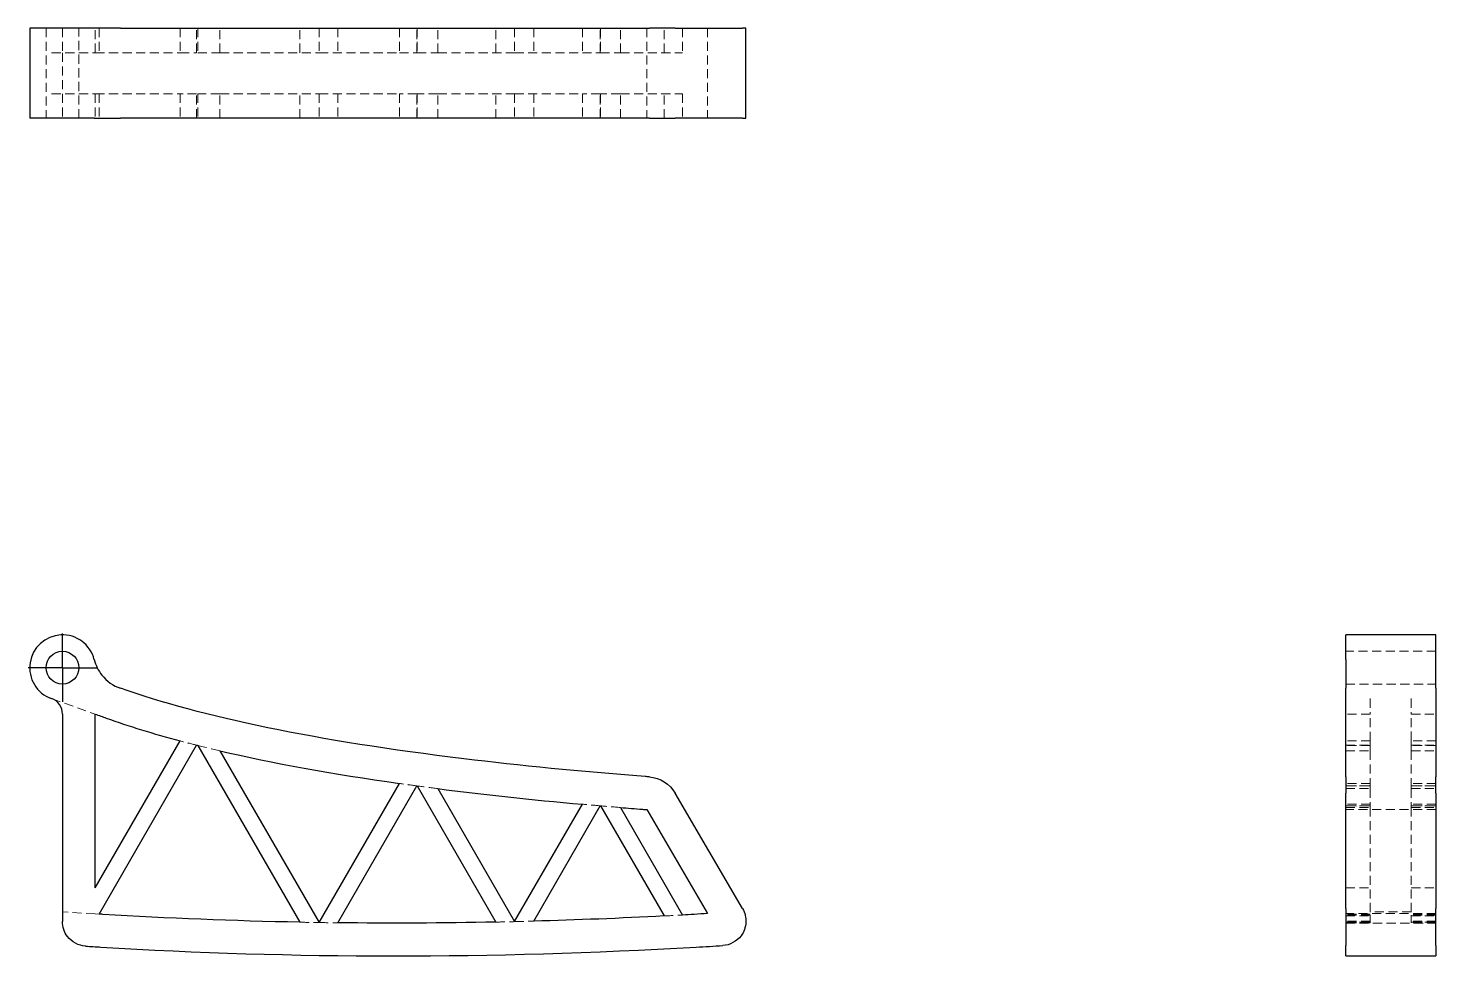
# Model space of a CAD drawing. Header units: millimetres. Extents: x 33 to 229, y 34 to 164.
import ezdxf

# ---------------------------------------------------------------- set-up
doc = ezdxf.new("R2010")
doc.units = ezdxf.units.MM
doc.linetypes.add('HIDDEN', pattern=[1.905, 1.27, -0.635])
doc.layers.add('10', color=7, linetype='Continuous')

# ---------------------------------------------------------------- blocks, each defined once
blk = doc.blocks.new('SW_CENTERMARKSYMBOL_0')
at = {"layer": '10', "color": 0}
for p, q in [((0, 2.5), (0, 4.79)), ((0, 0), (0, 2.5)), ((-2.5, 0), (-4.79, 0)), ((0, 0), (-2.5, 0)), ((0, 0), (0, -2.5)), ((0, 0), (2.5, 0)), ((2.5, 0), (4.79, 0)), ((0, -2.5), (0, -4.79))]:
    blk.add_line(p, q, dxfattribs=at)

msp = doc.modelspace()

# ---------------------------------------------------------------- linework, layer by layer
at = {"color": 7, "linetype": 'Continuous', "lineweight": 25}
for p, q in [((33, 164.29), (33, 151.71)), ((42.02, 164.29), (33, 164.29)), ((123.11, 164.29), (132.52, 164.29)), ((132.99, 151.71), (132.99, 164.29)), ((42.02, 151.71), (33, 151.71)), ((132.52, 151.71), (123.11, 151.71)), ((229.29, 79.61), (216.71, 79.61)), ((216.71, 76.15), (216.71, 79.61)), ((229.29, 76.15), (229.29, 79.61)), ((37.58, 68.56), (37.58, 39.58)), ((42.16, 44.28), (42.16, 68.54)), ((42.16, 44.28), (54.01, 64.81)), ((42.69, 40.63), (56.31, 64.22)), ((56.48, 64.17), (70.73, 39.5)), ((59.56, 63.43), (73.4, 39.45)), ((73.4, 39.45), (84.61, 58.87)), ((76.02, 39.42), (87.06, 58.53)), ((87.06, 58.53), (87.1, 58.53)), ((87.1, 58.53), (98.08, 39.52)), ((89.96, 58.15), (100.69, 39.58)), ((132.52, 41.4), (123.11, 57.53)), ((216.71, 41.4), (216.71, 57.53)), ((229.29, 57.53), (229.29, 41.4)), ((100.69, 39.58), (110.15, 55.97)), ((103.37, 39.65), (112.66, 55.75)), ((112.66, 55.75), (112.68, 55.75)), ((112.68, 55.75), (121.57, 40.37)), ((115.46, 55.52), (124.13, 40.5)), ((119.15, 55.22), (127.63, 40.7)), ((216.71, 34.8), (229.29, 34.8))]:
    msp.add_line(p, q, dxfattribs=at)
at = {"color": 7, "linetype": 'HIDDEN', "lineweight": 18}
for p, q in [((35.29, 164.29), (35.29, 151.71)), ((37.58, 164.29), (37.58, 160.86)), ((39.87, 151.71), (39.87, 164.29)), ((42.16, 160.86), (42.16, 164.29)), ((42.69, 164.29), (42.69, 160.86)), ((54.01, 164.29), (54.01, 160.86)), ((56.31, 160.86), (56.31, 164.29)), ((56.48, 164.29), (56.48, 160.86)), ((59.56, 160.86), (59.56, 164.29)), ((70.73, 160.86), (70.73, 164.29)), ((73.4, 164.29), (73.4, 160.86)), ((76.02, 164.29), (76.02, 160.86)), ((84.61, 164.29), (84.61, 160.86)), ((87.06, 160.86), (87.06, 164.29)), ((87.1, 164.29), (87.1, 160.86)), ((89.96, 160.86), (89.96, 164.29)), ((98.08, 160.86), (98.08, 164.29)), ((100.69, 164.29), (100.69, 160.86)), ((103.37, 164.29), (103.37, 160.86)), ((110.15, 164.29), (110.15, 160.86)), ((112.66, 160.86), (112.66, 164.29)), ((112.68, 164.29), (112.68, 160.86)), ((115.46, 160.86), (115.46, 164.29)), ((119.15, 164.29), (119.15, 151.71)), ((121.57, 160.86), (121.57, 164.29)), ((124.13, 164.29), (124.13, 160.86)), ((127.63, 164.29), (127.63, 151.71)), ((36.07, 160.86), (42.16, 160.86)), ((37.58, 160.86), (37.58, 155.14)), ((42.16, 160.86), (54.01, 160.86)), ((59.56, 160.86), (73.4, 160.86)), ((73.4, 160.86), (84.61, 160.86)), ((89.96, 160.86), (100.69, 160.86)), ((100.69, 160.86), (110.15, 160.86)), ((115.46, 160.86), (124.13, 160.86)), ((36.07, 155.14), (42.16, 155.14)), ((37.58, 155.14), (37.58, 151.71)), ((42.16, 155.14), (42.16, 151.71)), ((42.16, 155.14), (54.01, 155.14)), ((42.69, 155.14), (42.69, 151.71)), ((54.01, 155.14), (54.01, 151.71)), ((56.31, 151.71), (56.31, 155.14)), ((56.48, 155.14), (56.48, 151.71)), ((59.56, 155.14), (73.4, 155.14)), ((59.56, 151.71), (59.56, 155.14)), ((70.73, 151.71), (70.73, 155.14)), ((73.4, 155.14), (73.4, 151.71)), ((73.4, 155.14), (84.61, 155.14)), ((76.02, 155.14), (76.02, 151.71)), ((84.61, 155.14), (84.61, 151.71)), ((87.06, 151.71), (87.06, 155.14)), ((87.1, 155.14), (87.1, 151.71)), ((89.96, 155.14), (100.69, 155.14)), ((89.96, 151.71), (89.96, 155.14)), ((98.08, 151.71), (98.08, 155.14)), ((100.69, 155.14), (100.69, 151.71)), ((100.69, 155.14), (110.15, 155.14)), ((103.37, 155.14), (103.37, 151.71)), ((110.15, 155.14), (110.15, 151.71)), ((112.66, 151.71), (112.66, 155.14)), ((112.68, 155.14), (112.68, 151.71)), ((115.46, 155.14), (124.13, 155.14)), ((115.46, 151.71), (115.46, 155.14)), ((121.57, 151.71), (121.57, 155.14)), ((124.13, 155.14), (124.13, 151.71)), ((229.29, 77.32), (216.71, 77.32)), ((216.71, 72.74), (229.29, 72.74)), ((36.07, 70.71), (42.16, 68.54)), ((220.14, 70.71), (220.14, 68.54)), ((225.86, 70.71), (225.86, 68.54)), ((220.14, 68.54), (216.71, 68.54)), ((220.14, 64.82), (220.14, 68.54)), ((225.86, 64.83), (225.86, 68.54)), ((225.86, 68.54), (229.29, 68.54)), ((220.14, 64.81), (216.71, 64.81)), ((216.71, 64.22), (220.14, 64.22)), ((220.14, 64.17), (216.71, 64.17)), ((216.71, 63.43), (220.14, 63.43)), ((220.14, 64.22), (220.14, 64.19)), ((220.14, 63.43), (220.14, 58.88)), ((229.29, 64.81), (225.86, 64.81)), ((225.86, 64.19), (225.86, 64.22)), ((225.86, 64.22), (229.29, 64.22)), ((229.29, 64.17), (225.86, 64.17)), ((225.86, 63.43), (225.86, 58.88)), ((225.86, 63.43), (229.29, 63.43)), ((220.14, 58.87), (216.71, 58.87)), ((220.14, 58.53), (216.71, 58.53)), ((216.71, 58.53), (220.14, 58.53)), ((216.71, 58.15), (220.14, 58.15)), ((220.14, 58.15), (220.14, 55.98)), ((229.29, 58.87), (225.86, 58.87)), ((229.29, 58.53), (225.86, 58.53)), ((225.86, 58.53), (229.29, 58.53)), ((225.86, 58.15), (225.86, 55.98)), ((225.86, 58.15), (229.29, 58.15)), ((220.14, 55.97), (216.71, 55.97)), ((220.14, 55.75), (216.71, 55.75)), ((216.71, 55.75), (220.14, 55.75)), ((216.71, 55.52), (220.14, 55.52)), ((229.29, 55.22), (216.71, 55.22)), ((220.14, 55.52), (220.14, 40.5)), ((229.29, 55.97), (225.86, 55.97)), ((229.29, 55.75), (225.86, 55.75)), ((225.86, 55.75), (229.29, 55.75)), ((225.86, 55.52), (229.29, 55.52)), ((225.86, 55.52), (225.86, 40.5)), ((216.71, 44.28), (220.14, 44.28)), ((225.86, 44.28), (229.29, 44.28)), ((42.16, 40.66), (37.58, 40.94)), ((42.16, 40.66), (42.69, 40.63)), ((229.29, 40.7), (216.71, 40.7)), ((220.14, 40.63), (216.71, 40.63)), ((220.14, 40.5), (216.71, 40.5)), ((216.71, 40.37), (220.14, 40.37)), ((220.14, 39.65), (216.71, 39.65)), ((220.14, 39.58), (216.71, 39.58)), ((216.71, 39.52), (220.14, 39.52)), ((216.71, 39.5), (220.14, 39.5)), ((220.14, 39.45), (216.71, 39.45)), ((220.14, 39.42), (216.71, 39.42)), ((216.71, 39.38), (229.29, 39.38)), ((225.86, 40.94), (220.14, 40.94)), ((220.14, 40.36), (220.14, 39.65)), ((220.14, 39.51), (220.14, 39.42)), ((229.29, 40.63), (225.86, 40.63)), ((229.29, 40.5), (225.86, 40.5)), ((225.86, 40.37), (229.29, 40.37)), ((225.86, 39.65), (225.86, 40.36)), ((229.29, 39.65), (225.86, 39.65)), ((229.29, 39.58), (225.86, 39.58)), ((225.86, 39.52), (229.29, 39.52)), ((225.86, 39.42), (225.86, 39.51)), ((225.86, 39.5), (229.29, 39.5)), ((229.29, 39.45), (225.86, 39.45)), ((229.29, 39.42), (225.86, 39.42))]:
    msp.add_line(p, q, dxfattribs=at)
at = {"color": 7, "linetype": 'Continuous', "lineweight": 25}
msp.add_circle((37.58, 75.03), 2.29, dxfattribs=at)
for centre, radius, start, end in [((37.58, 75.03), 4.58, 14.1104, 250.5288), ((35.29, 68.56), 2.29, 0, 70.5288)]:
    msp.add_arc(centre, radius, start, end, dxfattribs=at)
for points, knots in [([(45.67, 164.29), (44.65, 164.29), (43.74, 164.29), (43.08, 164.29), (42.58, 164.29), (42.21, 164.29), (42.02, 164.29)], [0, 0, 0, 0, 0.2824901, 0.2824901, 0.2824901, 0.4943578, 0.4943578, 0.4943578, 0.4943578]), ([(45.67, 164.29), (57.07, 164.29), (73.13, 164.29), (93.61, 164.29), (101.4, 164.29), (109.83, 164.29), (118.91, 164.29), (119.11, 164.29), (119.31, 164.29), (119.51, 164.29)], [0.0093886, 0.0093886, 0.0093886, 0.0093886, 0.7270274, 0.7270274, 0.7270274, 1, 1, 1, 1.0059487, 1.0059487, 1.0059487, 1.0059487]), ([(132.98, 164.29), (132.98, 164.29), (133.02, 164.29), (132.89, 164.29), (132.64, 164.29), (132.52, 164.29)], [0, 0, 0, 0, 0.02456, 0.512124, 1, 1, 1, 1]), ([(42.02, 151.71), (42.21, 151.71), (42.58, 151.71), (43.08, 151.71), (43.74, 151.71), (44.65, 151.71), (45.67, 151.71)], [0, 0, 0, 0, 0.2118676, 0.2118676, 0.2118676, 0.4943578, 0.4943578, 0.4943578, 0.4943578]), ([(119.51, 151.71), (119.31, 151.71), (119.11, 151.71), (118.91, 151.71), (109.83, 151.71), (101.4, 151.71), (93.61, 151.71), (73.13, 151.71), (57.07, 151.71), (45.67, 151.71)], [-1.0059487, -1.0059487, -1.0059487, -1.0059487, -1, -1, -1, -0.7270274, -0.7270274, -0.7270274, -0.0093886, -0.0093886, -0.0093886, -0.0093886]), ([(132.52, 151.71), (132.64, 151.71), (132.89, 151.71), (133.02, 151.71), (132.98, 151.71), (132.98, 151.71)], [0, 0, 0, 0, 0.487876, 0.97544, 1, 1, 1, 1]), ([(42.02, 76.15), (42.21, 75.37), (42.58, 74.63), (43.08, 73.99), (43.74, 73.15), (44.65, 72.5), (45.67, 72.15)], [0, 0, 0, 0, 0.2118676, 0.2118676, 0.2118676, 0.4943578, 0.4943578, 0.4943578, 0.4943578]), ([(216.71, 76.15), (216.71, 75.37), (216.71, 74.63), (216.71, 73.99), (216.71, 73.15), (216.71, 72.5), (216.71, 72.15)], [0, 0, 0, 0, 0.2118676, 0.2118676, 0.2118676, 0.4943578, 0.4943578, 0.4943578, 0.4943578]), ([(229.29, 72.15), (229.29, 72.5), (229.29, 73.15), (229.29, 73.99), (229.29, 74.63), (229.29, 75.37), (229.29, 76.15)], [0, 0, 0, 0, 0.2824901, 0.2824901, 0.2824901, 0.4943578, 0.4943578, 0.4943578, 0.4943578]), ([(119.51, 59.79), (119.31, 59.8), (119.11, 59.82), (118.91, 59.83), (109.83, 60.54), (101.4, 61.36), (93.61, 62.31), (73.13, 64.79), (57.07, 68.14), (45.67, 72.15)], [-1.0059487, -1.0059487, -1.0059487, -1.0059487, -1, -1, -1, -0.7270274, -0.7270274, -0.7270274, -0.0093886, -0.0093886, -0.0093886, -0.0093886]), ([(216.71, 59.79), (216.71, 59.8), (216.71, 59.82), (216.71, 59.83), (216.71, 60.54), (216.71, 61.36), (216.71, 62.31), (216.71, 64.79), (216.71, 68.14), (216.71, 72.15)], [-1.0059487, -1.0059487, -1.0059487, -1.0059487, -1, -1, -1, -0.7270274, -0.7270274, -0.7270274, -0.0093886, -0.0093886, -0.0093886, -0.0093886]), ([(229.29, 72.15), (229.29, 68.14), (229.29, 64.79), (229.29, 62.31), (229.29, 61.36), (229.29, 60.54), (229.29, 59.83), (229.29, 59.82), (229.29, 59.8), (229.29, 59.79)], [0.0093886, 0.0093886, 0.0093886, 0.0093886, 0.7270274, 0.7270274, 0.7270274, 1, 1, 1, 1.0059487, 1.0059487, 1.0059487, 1.0059487]), ([(42.16, 68.54), (42.66, 68.36), (43.17, 68.17), (43.68, 67.99), (46.82, 66.87), (50.26, 65.81), (54.01, 64.81)], [-0.0306878, -0.0306878, -0.0306878, -0.0306878, 0, 0, 0, 0.1905476, 0.1905476, 0.1905476, 0.1905476]), ([(115.46, 55.52), (116.48, 55.43), (117.52, 55.35), (118.55, 55.27), (118.75, 55.25), (118.95, 55.24), (119.15, 55.22)], [0.96893284, 0.96893284, 0.96893284, 0.96893284, 1, 1, 1, 1.00594875, 1.00594875, 1.00594875, 1.00594875]), ([(132.52, 41.4), (132.86, 40.82), (133.02, 40.14), (132.98, 39.48), (132.94, 38.81), (132.71, 38.15), (132.31, 37.62), (131.71, 36.82), (130.75, 36.29), (129.75, 36.24)], [0, 0, 0, 0, 0.1754994, 0.1754994, 0.1754994, 0.3509988, 0.3509988, 0.3509988, 0.6142479, 0.6142479, 0.6142479, 0.6142479]), ([(216.71, 41.4), (216.71, 40.82), (216.71, 40.14), (216.71, 39.48), (216.71, 38.81), (216.71, 38.15), (216.71, 37.62), (216.71, 36.82), (216.71, 36.29), (216.71, 36.24)], [0, 0, 0, 0, 0.1754994, 0.1754994, 0.1754994, 0.3509988, 0.3509988, 0.3509988, 0.6142479, 0.6142479, 0.6142479, 0.6142479]), ([(229.29, 36.24), (229.29, 36.29), (229.29, 36.82), (229.29, 37.62), (229.29, 38.15), (229.29, 38.81), (229.29, 39.48), (229.29, 40.14), (229.29, 40.82), (229.29, 41.4)], [0, 0, 0, 0, 0.2632491, 0.2632491, 0.2632491, 0.4387485, 0.4387485, 0.4387485, 0.6142479, 0.6142479, 0.6142479, 0.6142479]), ([(40.8, 36.16), (39.82, 36.22), (38.87, 36.73), (38.27, 37.51), (37.82, 38.1), (37.58, 38.84), (37.58, 39.58)], [0, 0, 0, 0, 0.2595655, 0.2595655, 0.2595655, 0.4542396, 0.4542396, 0.4542396, 0.4542396]), ([(70.73, 39.5), (61.45, 39.68), (52.28, 40.04), (43.23, 40.6), (43.05, 40.61), (42.87, 40.62), (42.69, 40.63)], [-0.3411196, -0.3411196, -0.3411196, -0.3411196, 0, 0, 0, 0.0068193, 0.0068193, 0.0068193, 0.0068193]), ([(127.63, 40.7), (127, 40.67), (126.38, 40.63), (125.76, 40.59), (125.22, 40.56), (124.67, 40.53), (124.13, 40.5)], [-1.02185284, -1.02185284, -1.02185284, -1.02185284, -1, -1, -1, -0.980884, -0.980884, -0.980884, -0.980884]), ([(40.8, 36.16), (41.52, 36.11), (42.23, 36.07), (42.95, 36.03), (69.68, 34.39), (97.37, 34.39), (126.02, 36.02), (127.26, 36.1), (128.51, 36.17), (129.75, 36.24)], [-0.027038, -0.027038, -0.027038, -0.027038, 0, 0, 0, 1, 1, 1, 1.043706, 1.043706, 1.043706, 1.043706]), ([(216.71, 34.83), (216.71, 34.82), (216.71, 34.81), (216.71, 34.96), (216.71, 35.24), (216.71, 35.66), (216.71, 36.05), (216.71, 36.24)], [0, 0, 0, 0, 0.128688, 0.343957, 0.561029, 0.77994, 1, 1, 1, 1]), ([(229.29, 36.24), (229.29, 36), (229.29, 35.52), (229.29, 35.06), (229.29, 34.82), (229.29, 34.82), (229.29, 34.82)], [0, 0, 0, 0, 0.279948, 0.557599, 0.832304, 1, 1, 1, 1])]:
    msp.add_open_spline(points, degree=3, knots=knots, dxfattribs=at)
for points in [[(123.11, 164.29), (122.36, 164.29), (120.97, 164.29), (119.51, 164.29)], [(119.51, 151.71), (120.97, 151.71), (122.36, 151.71), (123.11, 151.71)], [(56.31, 64.22), (56.37, 64.2), (56.42, 64.19), (56.48, 64.17)], [(59.56, 63.43), (66.89, 61.72), (75.24, 60.19), (84.61, 58.87)], [(119.51, 59.79), (120.97, 59.67), (122.36, 58.8), (123.11, 57.53)], [(216.71, 59.79), (216.71, 59.67), (216.71, 58.8), (216.71, 57.53)], [(229.29, 57.53), (229.29, 58.8), (229.29, 59.67), (229.29, 59.79)], [(89.96, 58.15), (96.27, 57.34), (103, 56.61), (110.15, 55.97)], [(98.08, 39.52), (90.66, 39.37), (83.3, 39.34), (76.02, 39.42)], [(121.57, 40.37), (115.45, 40.05), (109.39, 39.81), (103.37, 39.65)]]:
    msp.add_open_spline(points, degree=3, dxfattribs=at)
at = {"color": 7, "linetype": 'HIDDEN', "lineweight": 18}
for points in [[(54.01, 160.86), (54.77, 160.86), (55.54, 160.86), (56.31, 160.86)], [(56.48, 160.86), (57.49, 160.86), (58.51, 160.86), (59.56, 160.86)], [(84.61, 160.86), (85.42, 160.86), (86.23, 160.86), (87.06, 160.86)], [(87.1, 160.86), (88.05, 160.86), (89, 160.86), (89.96, 160.86)], [(110.15, 160.86), (110.98, 160.86), (111.82, 160.86), (112.66, 160.86)], [(112.68, 160.86), (113.6, 160.86), (114.53, 160.86), (115.46, 160.86)], [(56.31, 155.14), (55.53, 155.14), (54.76, 155.14), (54.01, 155.14)], [(59.56, 155.14), (58.51, 155.14), (57.49, 155.14), (56.48, 155.14)], [(87.06, 155.14), (86.23, 155.14), (85.42, 155.14), (84.61, 155.14)], [(89.96, 155.14), (89, 155.14), (88.05, 155.14), (87.1, 155.14)], [(112.66, 155.14), (111.82, 155.14), (110.98, 155.14), (110.15, 155.14)], [(115.46, 155.14), (114.53, 155.14), (113.6, 155.14), (112.68, 155.14)], [(56.31, 64.22), (55.53, 64.41), (54.76, 64.61), (54.01, 64.81)], [(59.56, 63.43), (58.51, 63.67), (57.49, 63.92), (56.48, 64.17)], [(220.14, 64.22), (220.14, 64.41), (220.14, 64.61), (220.14, 64.81)], [(220.14, 63.43), (220.14, 63.67), (220.14, 63.92), (220.14, 64.17)], [(225.86, 64.81), (225.86, 64.61), (225.86, 64.41), (225.86, 64.22)], [(225.86, 64.17), (225.86, 63.92), (225.86, 63.67), (225.86, 63.43)], [(87.06, 58.53), (86.23, 58.64), (85.42, 58.76), (84.61, 58.87)], [(89.96, 58.15), (89, 58.27), (88.05, 58.4), (87.1, 58.53)], [(220.14, 58.53), (220.14, 58.64), (220.14, 58.76), (220.14, 58.87)], [(220.14, 58.15), (220.14, 58.27), (220.14, 58.4), (220.14, 58.53)], [(225.86, 58.87), (225.86, 58.76), (225.86, 58.64), (225.86, 58.53)], [(225.86, 58.53), (225.86, 58.4), (225.86, 58.27), (225.86, 58.15)], [(112.66, 55.75), (111.82, 55.82), (110.98, 55.9), (110.15, 55.97)], [(115.46, 55.52), (114.53, 55.59), (113.6, 55.67), (112.68, 55.75)], [(220.14, 55.75), (220.14, 55.82), (220.14, 55.9), (220.14, 55.97)], [(220.14, 55.52), (220.14, 55.59), (220.14, 55.67), (220.14, 55.75)], [(225.86, 55.97), (225.86, 55.9), (225.86, 55.82), (225.86, 55.75)], [(225.86, 55.75), (225.86, 55.67), (225.86, 55.59), (225.86, 55.52)], [(70.73, 39.5), (71.62, 39.48), (72.51, 39.47), (73.4, 39.45)], [(73.4, 39.45), (74.27, 39.44), (75.15, 39.43), (76.02, 39.42)], [(98.08, 39.52), (98.95, 39.54), (99.82, 39.56), (100.69, 39.58)], [(100.69, 39.58), (101.58, 39.6), (102.47, 39.62), (103.37, 39.65)], [(121.57, 40.37), (122.42, 40.41), (123.27, 40.46), (124.13, 40.5)], [(220.14, 40.37), (220.14, 40.41), (220.14, 40.46), (220.14, 40.5)], [(220.14, 39.58), (220.14, 39.6), (220.14, 39.62), (220.14, 39.65)], [(220.14, 39.52), (220.14, 39.54), (220.14, 39.56), (220.14, 39.58)], [(225.86, 40.5), (225.86, 40.46), (225.86, 40.41), (225.86, 40.37)], [(225.86, 39.65), (225.86, 39.62), (225.86, 39.6), (225.86, 39.58)], [(225.86, 39.58), (225.86, 39.56), (225.86, 39.54), (225.86, 39.52)]]:
    msp.add_open_spline(points, degree=3, dxfattribs=at)

# ---------------------------------------------------------------- block references
at = {"layer": '10'}
msp.add_blockref('SW_CENTERMARKSYMBOL_0', (37.58, 75.03), dxfattribs=at)

doc.saveas('drawing.dxf')
